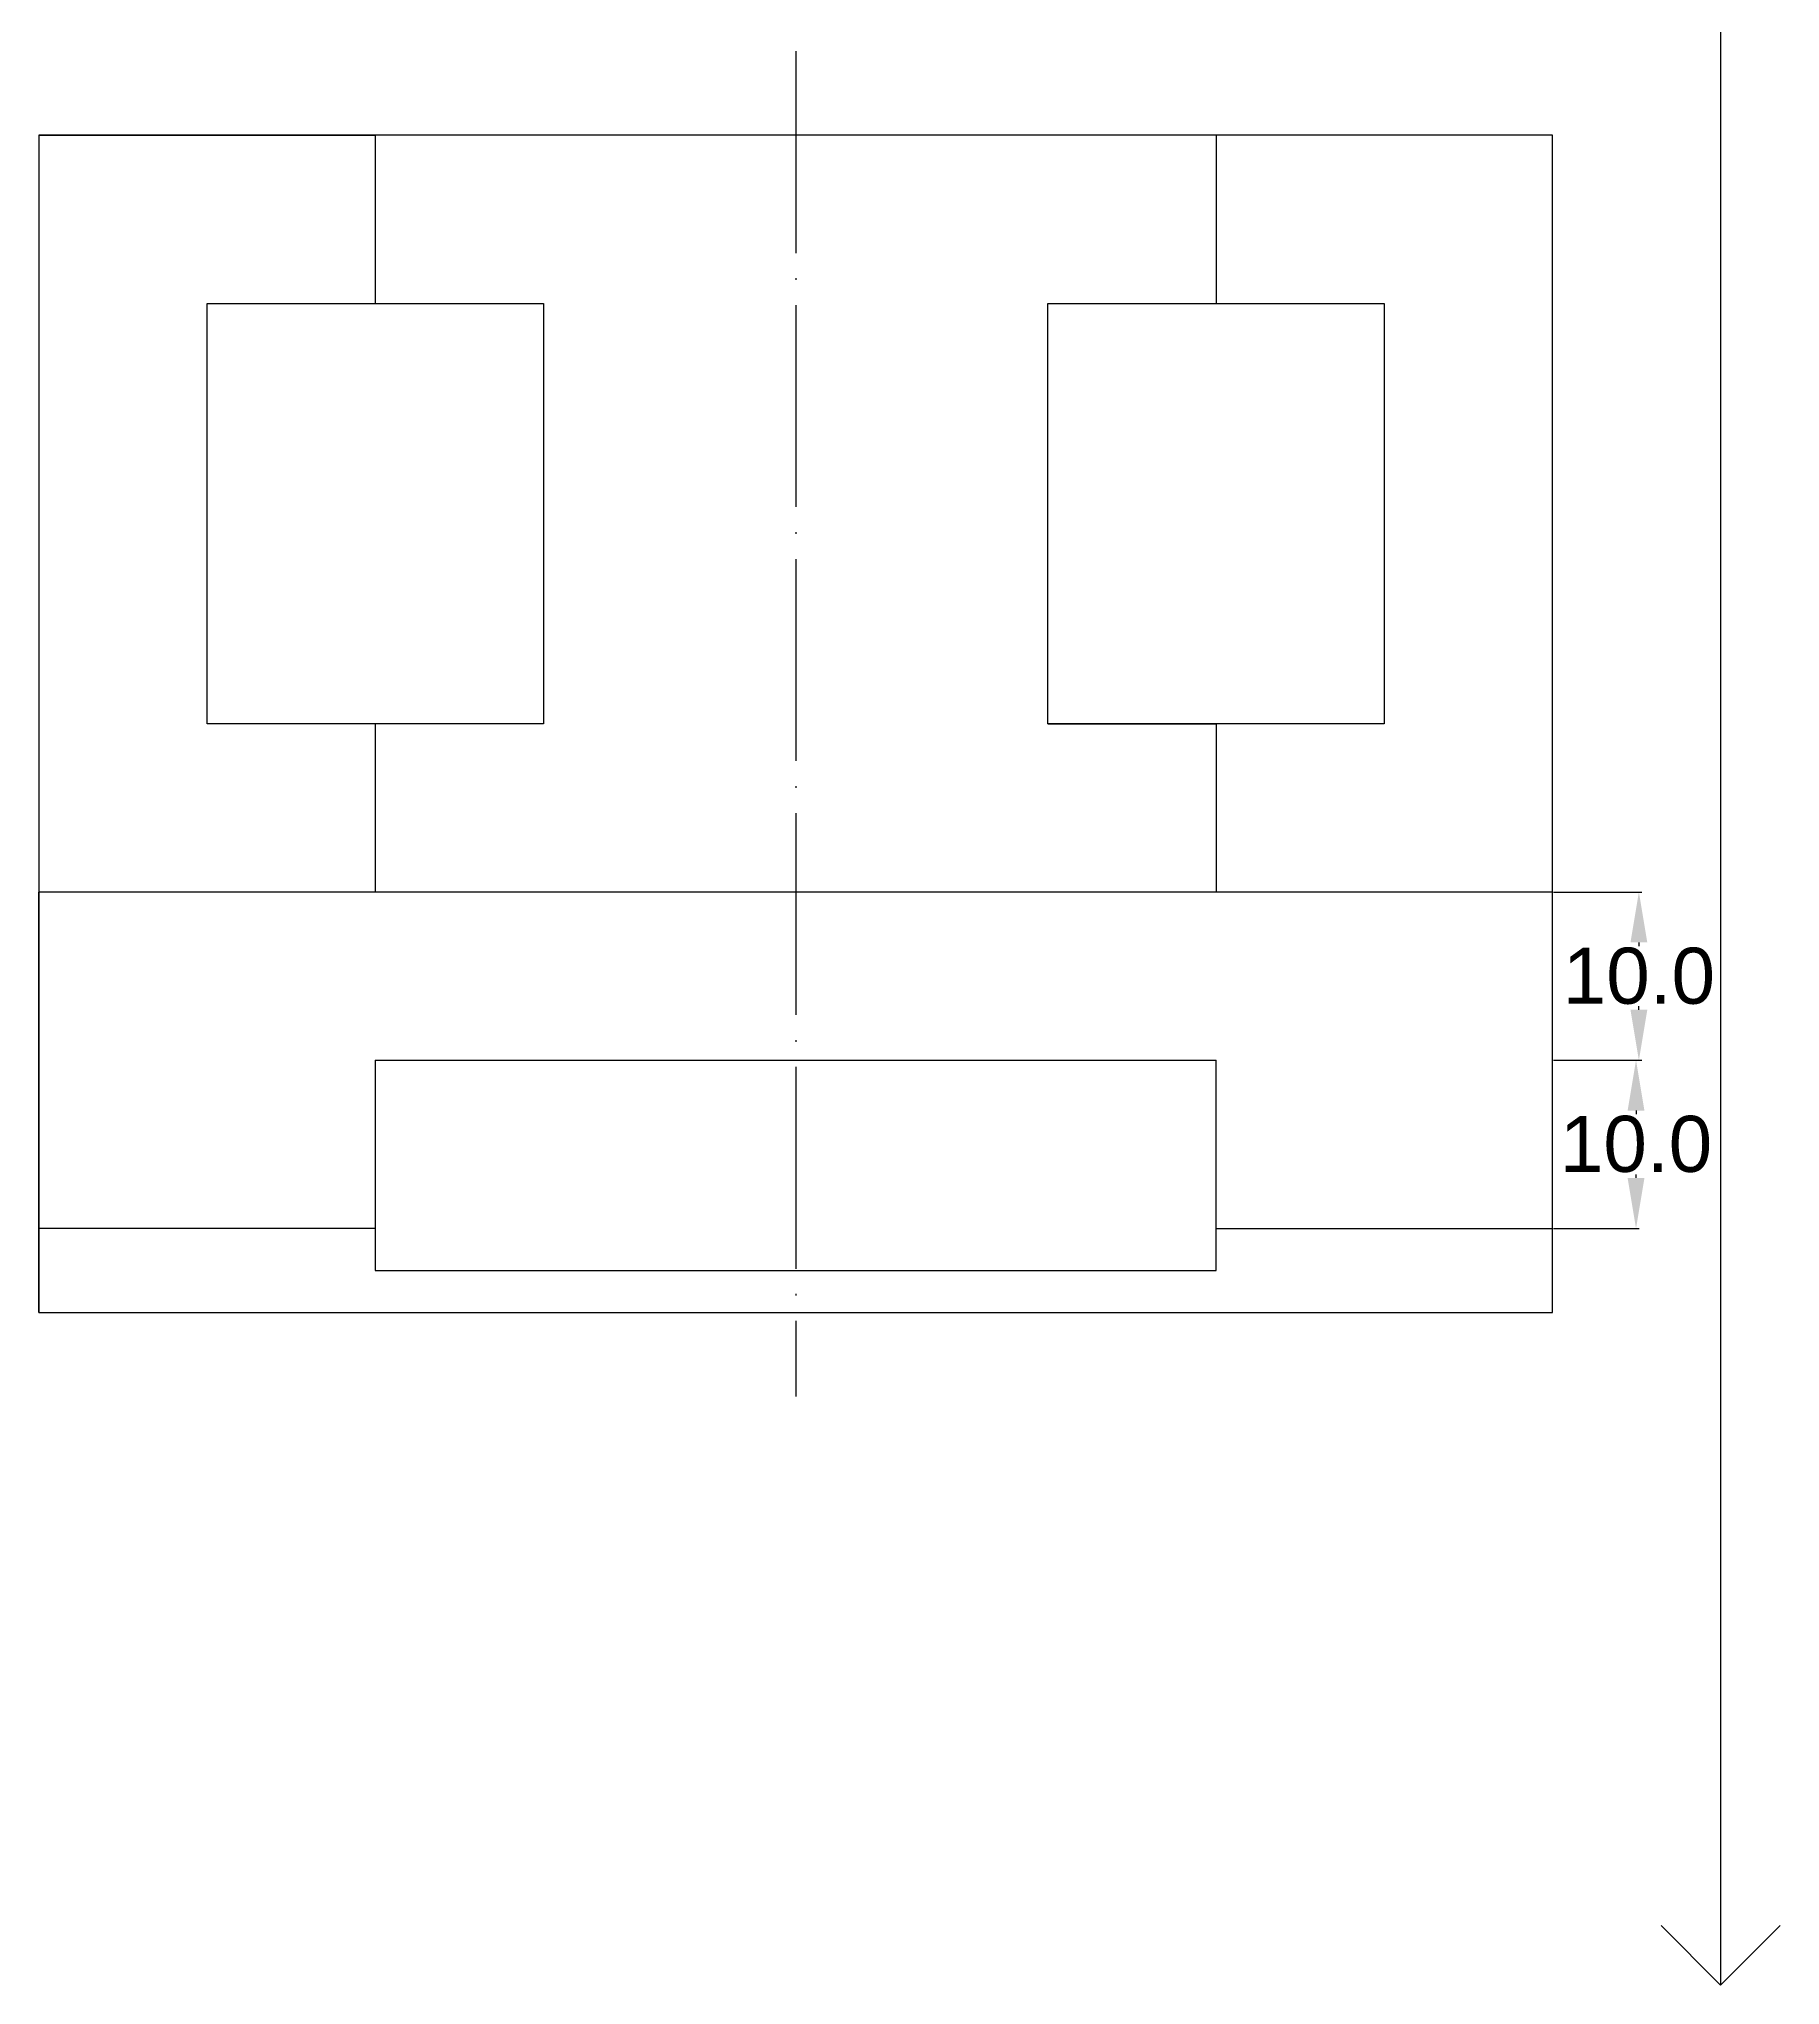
# Model space of a CAD drawing. Header units: inches. Extents: x -140 to 140, y -120 to 120.
# Drawn here: x -100 to 3.5, y -120 to -4.3 of the extents above; entities that cross this region are included whole.
import ezdxf

# ---------------------------------------------------------------- set-up
doc = ezdxf.new("R2010")
doc.units = ezdxf.units.IN
doc.header["$MEASUREMENT"] = 0
doc.linetypes.add('ACAD_ISO04W100', pattern=[30, 24, -3, 0, -3])
doc.layers.add('dash dot', color=7, linetype='ACAD_ISO04W100')
doc.styles.get("Standard").update_dxf_attribs({"font": 'arial.ttf'})
doc.dimstyles.get("Standard").update_dxf_attribs({"dimtxt": 0.3, "dimasz": 3, "dimexe": 0.18, "dimexo": 0.0625, "dimgap": 0.09, "dimtad": 0, "dimtih": 1, "dimtoh": 1, "dimdec": 1, "dimzin": 0, "dimdsep": 46, "dimtxsty": 'Standard', "dimcen": 0.09, "dimadec": 0, "dimazin": 0, "dimtfac": 1, "dimtdec": 1, "dimtofl": 0, "dimtmove": 0, "dimatfit": 3, "dimfxl": 1, "dimtolj": 1, "dimtzin": 0, "dimarcsym": 0})

# ---------------------------------------------------------------- blocks, each defined once
blk = doc.blocks.new('*D12')
at = {"color": 0, "lineweight": -2, "transparency": 16777216}
for p, q in [((-9.94, -55), (-4.68, -55)), ((-4.86, -58), (-4.86, -58.21)), ((-4.86, -62), (-4.86, -61.79)), ((-9.94, -65), (-4.68, -65))]:
    blk.add_line(p, q, dxfattribs=at)
at = {"color": 0, "transparency": 16777216}
for points in [[(-5.36, -58), (-4.36, -58), (-4.86, -55)], [(-5.36, -62), (-4.36, -62), (-4.86, -65)]]:
    blk.add_solid(points, dxfattribs=at)
at = {"layer": 'Defpoints', "color": 0, "transparency": 16777216}
for p in [(-10, -55), (-4.86, -55), (-10, -65)]:
    blk.add_point(p, dxfattribs=at)
at = {"color": 0, "transparency": 16777216, "insert": (-4.86, -60), "char_height": 0.3, "attachment_point": 5}
blk.add_mtext('\\A1;{\\H11.11111x;10.0}', dxfattribs=at)
blk = doc.blocks.new('*D4')
at = {"color": 0, "lineweight": -2, "transparency": 16777216}
for p, q in [((-9.94, -65), (-4.85, -65)), ((-5.03, -68), (-5.03, -68.21)), ((-5.03, -72), (-5.03, -71.79)), ((-9.94, -75), (-4.85, -75))]:
    blk.add_line(p, q, dxfattribs=at)
at = {"color": 0, "transparency": 16777216}
for points in [[(-5.53, -68), (-4.53, -68), (-5.03, -65)], [(-5.53, -72), (-4.53, -72), (-5.03, -75)]]:
    blk.add_solid(points, dxfattribs=at)
at = {"layer": 'Defpoints', "color": 0, "transparency": 16777216}
for p in [(-10, -65), (-5.03, -65), (-10, -75)]:
    blk.add_point(p, dxfattribs=at)
at = {"color": 0, "transparency": 16777216, "insert": (-5.03, -70), "char_height": 0.3, "attachment_point": 5}
blk.add_mtext('\\A1;{\\H11.11111x;10.0}', dxfattribs=at)

msp = doc.modelspace()

# ---------------------------------------------------------------- linework, layer by layer
for p, q in [((0, 120), (0, -120)), ((-10, -10), (-100, -10)), ((-100, -10), (-100, -80)), ((-100, -10), (-80, -10)), ((-80, -10), (-80, -20)), ((-10, -10), (-30, -10)), ((-30, -10), (-30, -20)), ((-10, -80), (-10, -10)), ((-90, -30), (-90, -20)), ((-90, -20), (-80, -20)), ((-80, -20), (-70, -20)), ((-70, -20), (-70, -45)), ((-40, -45), (-40, -20)), ((-40, -20), (-30, -20)), ((-30, -20), (-20, -20)), ((-20, -20), (-20, -45)), ((-90, -45), (-90, -30)), ((-80, -45), (-90, -45)), ((-70, -45), (-80, -45)), ((-80, -45), (-80, -55)), ((-20, -45), (-40, -45)), ((-40, -45), (-30, -45)), ((-30, -45), (-30, -55)), ((-100, -65), (-100, -55)), ((-10, -55), (-100, -55)), ((-10, -65), (-10, -55)), ((-100, -75), (-100, -65)), ((-80, -65), (-30, -65)), ((-80, -65), (-80, -75)), ((-30, -75), (-30, -65)), ((-10, -75), (-10, -65)), ((-100, -80), (-100, -75)), ((-100, -75), (-100, -75)), ((-80, -75), (-100, -75)), ((-80, -75), (-80, -77.5)), ((-30, -77.5), (-30, -75)), ((-30, -75), (-10, -75)), ((-10, -80), (-10, -75)), ((-80, -77.5), (-30, -77.5)), ((-100, -80), (-10, -80)), ((0, -120), (-3.54, -116.46)), ((0, -120), (3.54, -116.46))]:
    msp.add_line(p, q)
at = {"layer": 'dash dot', "ltscale": 0.5}
msp.add_line((-55, -5), (-55, -85), dxfattribs=at)

# ---------------------------------------------------------------- dimensions: what is measured, and where the dimension line sits
for base, p1, p2, picture, middle in [((-4.86, -55), (-10, -65), (-10, -55), '*D12', (-4.86, -60)), ((-5.03, -65), (-10, -75), (-10, -65), '*D4', (-5.03, -70))]:
    dim = msp.add_linear_dim(base=base, p1=p1, p2=p2, angle=90, text='{\\H11.11111x;<>}', dimstyle='Standard')
    dim.commit()
    dim.dimension.update_dxf_attribs({"geometry": picture, "text_midpoint": middle})

doc.saveas('drawing.dxf')
